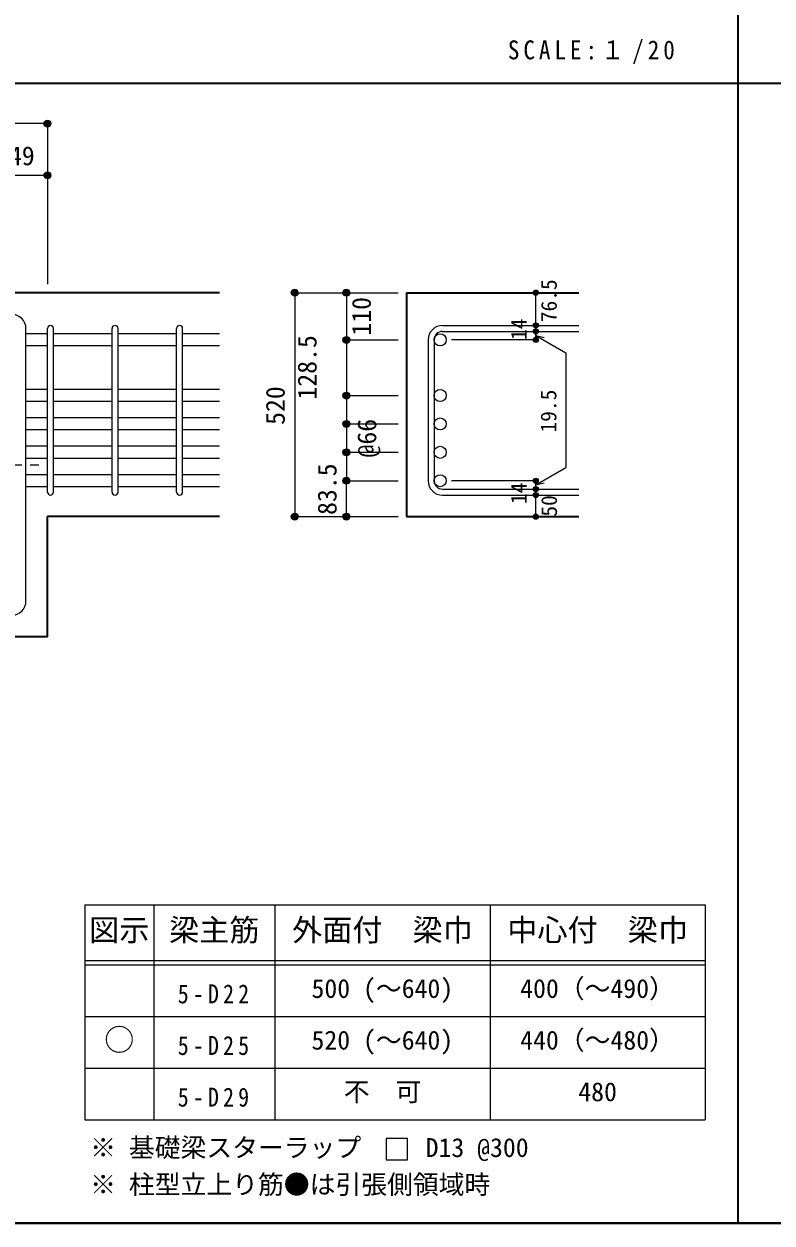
# Model space of a CAD drawing. Units: millimetres at full size, sheet at 1:20; details may follow other scales. Extents: x -3982 to 3969, y -2797 to 2801.
# Drawn here: x -2409 to -670, y -2797 to -10 of the extents above; entities that cross this region are included whole.
import ezdxf
from ezdxf.enums import TextEntityAlignment as Align

# ---------------------------------------------------------------- set-up
doc = ezdxf.new("R2010")
doc.units = ezdxf.units.MM
doc.header["$LTSCALE"] = 20
doc.header["$PDMODE"] = 32
doc.header["$PDSIZE"] = 12
doc.linetypes.add('CHAIN1', pattern=[8, 5, -1, 1, -1])
for name, color, linetype, lineweight in [('6-1_躯体線', 2, 'Continuous', 35), ('6-4_フープ', 7, 'Continuous', 18), ('6-5_梁主筋', 7, 'Continuous', 18), ('6-6_S.T.P.', 7, 'Continuous', 18), ('6-7_文字', 7, 'Continuous', 18), ('6-D_寸法', 4, 'Continuous', 9), ('6-E_枠', 7, 'Continuous', 18), ('F-0_枠', 6, 'Continuous', 40)]:
    doc.layers.add(name, color=color, linetype=linetype, lineweight=lineweight)
doc.styles.add('ＭＳ ゴシック', font='')
doc.styles.get('ＭＳ ゴシック').set_extended_font_data('MS Gothic')

msp = doc.modelspace()

# ---------------------------------------------------------------- linework, layer by layer
at = {"layer": '6-1_躯体線'}
for p, q in [((-1953.87, -634.67), (-3153.87, -634.67)), ((-1519.2, -634.67), (-1119.2, -634.67)), ((-1519.2, -634.67), (-1519.2, -1155.17)), ((-2353.87, -1434.67), (-2353.87, -1155.17)), ((-1953.87, -1155.17), (-2353.87, -1155.17)), ((-1519.2, -1155.17), (-1119.2, -1155.17)), ((-2353.87, -1434.67), (-2538.37, -1434.67))]:
    msp.add_line(p, q, dxfattribs=at)
at = {"layer": '6-4_フープ'}
msp.add_line((-2403.87, -1351.17), (-2403.87, -718.17), dxfattribs=at)
for centre, start, end in [((-2437.37, -718.17), 0, 90), ((-2437.37, -1351.17), 270, 0)]:
    msp.add_arc(centre, 33.5, start, end, dxfattribs=at)
at = {"layer": '6-5_梁主筋'}
for p, q in [((-2353.87, -730.28), (-2403.87, -730.28)), ((-2203.87, -730.28), (-2339.87, -730.28)), ((-2053.87, -730.28), (-2189.87, -730.28)), ((-1953.87, -730.28), (-2039.87, -730.28)), ((-2353.87, -758.28), (-2403.87, -758.28)), ((-2203.87, -758.28), (-2339.87, -758.28)), ((-2053.87, -758.28), (-2189.87, -758.28)), ((-1953.87, -758.28), (-2039.87, -758.28)), ((-2353.87, -859.67), (-2403.87, -859.67)), ((-2203.87, -859.67), (-2339.87, -859.67)), ((-2053.87, -859.67), (-2189.87, -859.67)), ((-1953.87, -859.67), (-2039.87, -859.67)), ((-2353.87, -887.67), (-2403.87, -887.67)), ((-2203.87, -887.67), (-2339.87, -887.67)), ((-2053.87, -887.67), (-2189.87, -887.67)), ((-1953.87, -887.67), (-2039.87, -887.67)), ((-2353.87, -925.67), (-2403.87, -925.67)), ((-2203.87, -925.67), (-2339.87, -925.67)), ((-2053.87, -925.67), (-2189.87, -925.67)), ((-1953.87, -925.67), (-2039.87, -925.67)), ((-2353.87, -953.67), (-2403.87, -953.67)), ((-2203.87, -953.67), (-2339.87, -953.67)), ((-2053.87, -953.67), (-2189.87, -953.67)), ((-1953.87, -953.67), (-2039.87, -953.67)), ((-2353.87, -991.67), (-2403.87, -991.67)), ((-2203.87, -991.67), (-2339.87, -991.67)), ((-2053.87, -991.67), (-2189.87, -991.67)), ((-1953.87, -991.67), (-2039.87, -991.67)), ((-2353.87, -1019.67), (-2403.87, -1019.67)), ((-2203.87, -1019.67), (-2339.87, -1019.67)), ((-2053.87, -1019.67), (-2189.87, -1019.67)), ((-1953.87, -1019.67), (-2039.87, -1019.67)), ((-2353.87, -1057.67), (-2403.87, -1057.67)), ((-2203.87, -1057.67), (-2339.87, -1057.67)), ((-2053.87, -1057.67), (-2189.87, -1057.67)), ((-1953.87, -1057.67), (-2039.87, -1057.67)), ((-2353.87, -1085.67), (-2403.87, -1085.67)), ((-2203.87, -1085.67), (-2339.87, -1085.67)), ((-2053.87, -1085.67), (-2189.87, -1085.67)), ((-1953.87, -1085.67), (-2039.87, -1085.67))]:
    msp.add_line(p, q, dxfattribs=at)
at = {"layer": '6-5_梁主筋', "color": 3, "lineweight": 25}
for centre in [(-1441.2, -744.31), (-1441.2, -873.67), (-1441.2, -939.67), (-1441.2, -1005.67), (-1441.2, -1071.67)]:
    msp.add_circle(centre, 14, dxfattribs=at)
at = {"layer": '6-6_S.T.P.'}
for p, q in [((-2353.87, -1098.17), (-2353.87, -718.17)), ((-2353.87, -1098.17), (-2353.87, -718.17)), ((-2353.87, -1098.17), (-2353.87, -718.17)), ((-2353.87, -1098.17), (-2353.87, -718.17)), ((-2339.87, -1098.17), (-2339.87, -718.17)), ((-2339.87, -1098.17), (-2339.87, -718.17)), ((-2339.87, -1098.17), (-2339.87, -718.17)), ((-2339.87, -1098.17), (-2339.87, -718.17)), ((-2203.87, -1098.17), (-2203.87, -718.17)), ((-2189.87, -1098.17), (-2189.87, -718.17)), ((-2053.87, -1098.17), (-2053.87, -718.17)), ((-2039.87, -1098.17), (-2039.87, -718.17)), ((-1435.7, -710.81), (-1119.2, -710.81)), ((-1469.2, -744.31), (-1469.2, -1071.67)), ((-1455.2, -744.31), (-1455.2, -1071.67)), ((-1435.7, -724.81), (-1119.2, -724.81)), ((-1435.7, -1091.17), (-1119.2, -1091.17)), ((-1435.7, -1105.17), (-1119.2, -1105.17))]:
    msp.add_line(p, q, dxfattribs=at)
for centre, radius, start, end in [((-2346.87, -717.78), 7, 0, 180), ((-2346.87, -717.78), 7, 0, 180), ((-2346.87, -717.78), 7, 0, 180), ((-2346.87, -717.78), 7, 0, 180), ((-2196.87, -717.78), 7, 0, 180), ((-2046.87, -717.78), 7, 0, 180), ((-1435.7, -744.31), 33.5, 90, 180), ((-1435.7, -744.31), 19.5, 90, 180), ((-1435.7, -1071.67), 33.5, 180, 270), ((-1435.7, -1071.67), 19.5, 180, 270), ((-2346.87, -1098.17), 7, 180, 0), ((-2346.87, -1098.17), 7, 180, 0), ((-2346.87, -1098.17), 7, 180, 0), ((-2346.87, -1098.17), 7, 180, 0), ((-2196.87, -1098.17), 7, 180, 0), ((-2046.87, -1098.17), 7, 180, 0)]:
    msp.add_arc(centre, radius, start, end, dxfattribs=at)
at = {"layer": '6-7_文字'}
msp.add_lwpolyline([(-1567.15, -2650.2), (-1517.15, -2650.2), (-1517.15, -2600.2), (-1567.15, -2600.2)], close=True, dxfattribs=at)
at = {"layer": '6-D_寸法'}
for p, q in [((-2353.87, -241.65), (-3153.87, -241.65)), ((-2353.87, -241.65), (-2353.87, -361.65)), ((-2502.87, -361.65), (-2353.87, -361.65)), ((-2353.87, -361.65), (-2353.87, -614.67)), ((-1779.2, -634.67), (-1779.2, -1155.17)), ((-1659.2, -634.67), (-1659.2, -744.31)), ((-1219.2, -710.23), (-1219.2, -634.67)), ((-1219.2, -724.81), (-1219.2, -710.81)), ((-1659.2, -744.31), (-1539.2, -744.31)), ((-1659.2, -744.31), (-1659.2, -873.67)), ((-1219.2, -744.31), (-1415.29, -744.31)), ((-1219.2, -733.98), (-1149.14, -774.43)), ((-1219.2, -733.98), (-1199.88, -739.16)), ((-1149.14, -774.43), (-1149.14, -1040.97)), ((-1659.2, -873.67), (-1539.2, -873.67)), ((-1659.2, -873.67), (-1659.2, -939.67)), ((-1659.2, -939.67), (-1539.2, -939.67)), ((-1659.2, -939.67), (-1659.2, -1005.67)), ((-1659.2, -1005.67), (-1539.2, -1005.67)), ((-1659.2, -1005.67), (-1659.2, -1071.67)), ((-1219.2, -1081.42), (-1149.14, -1040.97)), ((-1659.2, -1071.67), (-1539.2, -1071.67)), ((-1659.2, -1155.17), (-1659.2, -1071.67)), ((-1219.2, -1071.67), (-1415.29, -1071.67)), ((-1219.2, -1091.17), (-1219.2, -1071.67)), ((-1219.2, -1081.42), (-1199.88, -1076.25)), ((-1219.2, -1105.17), (-1219.2, -1091.17)), ((-1219.2, -1155.17), (-1219.2, -1105.17)), ((-1779.2, -1155.17), (-1669.33, -1155.17)), ((-1779.2, -1155.17), (-1659.2, -1155.17)), ((-1659.2, -1155.17), (-1539.2, -1155.17))]:
    msp.add_line(p, q, dxfattribs=at)
at = {"layer": '6-D_寸法', "linetype": 'CHAIN1'}
msp.add_line((-3153.87, -1034.67), (-2353.87, -1034.67), dxfattribs=at)
at = {"layer": '6-D_寸法'}
for points in [[(-1779.2, -634.67), (-1659.2, -634.67), (-1539.2, -634.67)], [(-1219.2, -724.23), (-1219.2, -744.31), (-1219.2, -724.23)]]:
    msp.add_lwpolyline(points, dxfattribs=at)
for centre, radius in [((-2353.87, -241.65), 8), ((-2353.87, -241.65), 7.2), ((-2353.87, -241.65), 6.4), ((-2353.87, -241.65), 5.6), ((-2353.87, -241.65), 4.8), ((-2353.87, -241.65), 4), ((-2353.87, -241.65), 3.2), ((-2353.87, -241.65), 2.4), ((-2353.87, -241.65), 1.6), ((-2353.87, -241.65), 0.8), ((-2353.87, -361.65), 8), ((-2353.87, -361.65), 7.2), ((-2353.87, -361.65), 6.4), ((-2353.87, -361.65), 5.6), ((-2353.87, -361.65), 4.8), ((-2353.87, -361.65), 4), ((-2353.87, -361.65), 3.2), ((-2353.87, -361.65), 2.4), ((-2353.87, -361.65), 1.6), ((-2353.87, -361.65), 0.8), ((-1779.2, -634.67), 8), ((-1779.2, -634.67), 7.2), ((-1779.2, -634.67), 6.4), ((-1779.2, -634.67), 5.6), ((-1779.2, -634.67), 4.8), ((-1779.2, -634.67), 4), ((-1779.2, -634.67), 3.2), ((-1779.2, -634.67), 2.4), ((-1779.2, -634.67), 1.6), ((-1779.2, -634.67), 0.8), ((-1659.2, -634.67), 8), ((-1659.2, -634.67), 7.2), ((-1659.2, -634.67), 6.4), ((-1659.2, -634.67), 5.6), ((-1659.2, -634.67), 4.8), ((-1659.2, -634.67), 4), ((-1659.2, -634.67), 3.2), ((-1659.2, -634.67), 2.4), ((-1659.2, -634.67), 1.6), ((-1659.2, -634.67), 0.8), ((-1219.2, -634.67), 4), ((-1219.2, -634.67), 3.6), ((-1219.2, -634.67), 3.2), ((-1219.2, -634.67), 2.8), ((-1219.2, -634.67), 2.4), ((-1219.2, -634.67), 2), ((-1219.2, -634.67), 1.6), ((-1219.2, -634.67), 1.2), ((-1219.2, -634.67), 0.8), ((-1219.2, -634.67), 0.4), ((-1219.2, -710.81), 4), ((-1219.2, -724.81), 4), ((-1219.2, -710.81), 3.6), ((-1219.2, -724.81), 3.6), ((-1219.2, -710.81), 3.2), ((-1219.2, -724.81), 3.2), ((-1219.2, -710.81), 2.8), ((-1219.2, -724.81), 2.8), ((-1219.2, -710.81), 2.4), ((-1219.2, -724.81), 2.4), ((-1219.2, -710.81), 2), ((-1219.2, -724.81), 2), ((-1219.2, -710.81), 1.6), ((-1219.2, -724.81), 1.6), ((-1219.2, -710.81), 1.2), ((-1219.2, -724.81), 1.2), ((-1219.2, -710.81), 0.8), ((-1219.2, -724.81), 0.8), ((-1219.2, -710.81), 0.4), ((-1219.2, -724.81), 0.4), ((-1659.2, -744.31), 8), ((-1659.2, -744.31), 7.2), ((-1659.2, -744.31), 6.4), ((-1659.2, -744.31), 5.6), ((-1659.2, -744.31), 4.8), ((-1659.2, -744.31), 4), ((-1659.2, -744.31), 3.2), ((-1659.2, -744.31), 2.4), ((-1659.2, -744.31), 1.6), ((-1659.2, -744.31), 0.8), ((-1219.2, -744.31), 4), ((-1219.2, -744.31), 3.6), ((-1219.2, -744.31), 3.2), ((-1219.2, -744.31), 2.8), ((-1219.2, -744.31), 2.4), ((-1219.2, -744.31), 2), ((-1219.2, -744.31), 1.6), ((-1219.2, -744.31), 1.2), ((-1219.2, -744.31), 0.8), ((-1219.2, -744.31), 0.4), ((-1659.2, -873.67), 8), ((-1659.2, -873.67), 7.2), ((-1659.2, -873.67), 6.4), ((-1659.2, -873.67), 5.6), ((-1659.2, -873.67), 4.8), ((-1659.2, -873.67), 4), ((-1659.2, -873.67), 3.2), ((-1659.2, -873.67), 2.4), ((-1659.2, -873.67), 1.6), ((-1659.2, -873.67), 0.8), ((-1659.2, -939.67), 8), ((-1659.2, -939.67), 7.2), ((-1659.2, -939.67), 6.4), ((-1659.2, -939.67), 5.6), ((-1659.2, -939.67), 4.8), ((-1659.2, -939.67), 4), ((-1659.2, -939.67), 3.2), ((-1659.2, -939.67), 2.4), ((-1659.2, -939.67), 1.6), ((-1659.2, -939.67), 0.8), ((-1659.2, -1005.67), 8), ((-1659.2, -1005.67), 7.2), ((-1659.2, -1005.67), 6.4), ((-1659.2, -1005.67), 5.6), ((-1659.2, -1005.67), 4.8), ((-1659.2, -1005.67), 4), ((-1659.2, -1005.67), 3.2), ((-1659.2, -1005.67), 2.4), ((-1659.2, -1005.67), 1.6), ((-1659.2, -1005.67), 0.8), ((-1659.2, -1071.67), 8), ((-1659.2, -1071.67), 7.2), ((-1659.2, -1071.67), 6.4), ((-1659.2, -1071.67), 5.6), ((-1659.2, -1071.67), 4.8), ((-1659.2, -1071.67), 4), ((-1659.2, -1071.67), 3.2), ((-1659.2, -1071.67), 2.4), ((-1659.2, -1071.67), 1.6), ((-1659.2, -1071.67), 0.8), ((-1219.2, -1071.67), 4), ((-1219.2, -1071.67), 3.6), ((-1219.2, -1071.67), 3.2), ((-1219.2, -1071.67), 2.8), ((-1219.2, -1071.67), 2.4), ((-1219.2, -1071.67), 2), ((-1219.2, -1071.67), 1.6), ((-1219.2, -1071.67), 1.2), ((-1219.2, -1071.67), 0.8), ((-1219.2, -1071.67), 0.4), ((-1219.2, -1091.17), 4), ((-1219.2, -1105.17), 4), ((-1219.2, -1091.17), 3.6), ((-1219.2, -1105.17), 3.6), ((-1219.2, -1091.17), 3.2), ((-1219.2, -1105.17), 3.2), ((-1219.2, -1091.17), 2.8), ((-1219.2, -1105.17), 2.8), ((-1219.2, -1091.17), 2.4), ((-1219.2, -1105.17), 2.4), ((-1219.2, -1091.17), 2), ((-1219.2, -1105.17), 2), ((-1219.2, -1091.17), 1.6), ((-1219.2, -1105.17), 1.6), ((-1219.2, -1091.17), 1.2), ((-1219.2, -1105.17), 1.2), ((-1219.2, -1091.17), 0.8), ((-1219.2, -1105.17), 0.8), ((-1219.2, -1091.17), 0.4), ((-1219.2, -1105.17), 0.4), ((-1779.2, -1155.17), 8), ((-1779.2, -1155.17), 7.2), ((-1779.2, -1155.17), 6.4), ((-1779.2, -1155.17), 5.6), ((-1779.2, -1155.17), 4.8), ((-1779.2, -1155.17), 4), ((-1779.2, -1155.17), 3.2), ((-1779.2, -1155.17), 2.4), ((-1779.2, -1155.17), 1.6), ((-1779.2, -1155.17), 0.8), ((-1659.2, -1155.17), 8), ((-1659.2, -1155.17), 7.2), ((-1659.2, -1155.17), 6.4), ((-1659.2, -1155.17), 5.6), ((-1659.2, -1155.17), 4.8), ((-1659.2, -1155.17), 4), ((-1659.2, -1155.17), 3.2), ((-1659.2, -1155.17), 2.4), ((-1659.2, -1155.17), 1.6), ((-1659.2, -1155.17), 0.8), ((-1219.2, -1155.17), 4), ((-1219.2, -1155.17), 3.6), ((-1219.2, -1155.17), 3.2), ((-1219.2, -1155.17), 2.8), ((-1219.2, -1155.17), 2.4), ((-1219.2, -1155.17), 2), ((-1219.2, -1155.17), 1.6), ((-1219.2, -1155.17), 1.2), ((-1219.2, -1155.17), 0.8), ((-1219.2, -1155.17), 0.4)]:
    msp.add_circle(centre, radius, dxfattribs=at)
at = {"layer": '6-D_寸法', "color": 7}
for p in [(-2353.87, -241.65), (-2353.87, -361.65), (-1779.2, -634.67), (-1659.2, -634.67), (-1219.2, -634.67), (-1219.2, -710.81), (-1219.2, -724.81), (-1659.2, -744.31), (-1219.2, -744.31), (-1659.2, -873.67), (-1659.2, -939.67), (-1659.2, -1005.67), (-1659.2, -1071.67), (-1219.2, -1071.67), (-1219.2, -1091.17), (-1219.2, -1105.17), (-1779.2, -1155.17), (-1659.2, -1155.17), (-1219.2, -1155.17)]:
    msp.add_point(p, dxfattribs=at)
at = {"layer": '6-E_枠', "color": 3, "lineweight": 25}
for p, q in [((-2267.02, -2056.95), (-2267.02, -2556.95)), ((-2267.02, -2056.95), (-825.33, -2056.95)), ((-825.33, -2056.95), (-825.33, -2556.95)), ((-2267.02, -2556.95), (-825.33, -2556.95))]:
    msp.add_line(p, q, dxfattribs=at)
at = {"layer": '6-E_枠'}
for p, q in [((-2107.02, -2056.95), (-2107.02, -2556.95)), ((-1825.33, -2056.95), (-1825.33, -2556.95)), ((-1325.33, -2056.95), (-1325.33, -2556.95)), ((-2267.02, -2186.95), (-825.33, -2186.95)), ((-2267.02, -2196.95), (-825.33, -2196.95)), ((-2267.02, -2316.95), (-825.33, -2316.95)), ((-2267.02, -2436.95), (-825.33, -2436.95))]:
    msp.add_line(p, q, dxfattribs=at)
at = {"layer": 'F-0_枠', "color": 2, "lineweight": 35}
for p, q in [((-749.76, 2800.77), (-749.76, -2796.83)), ((-3981.92, -148.03), (2482.4, -148.03))]:
    msp.add_line(p, q, dxfattribs=at)
at = {"layer": 'F-0_枠'}
msp.add_line((3969.4, -2796.83), (-3981.92, -2796.83), dxfattribs=at)

# ---------------------------------------------------------------- texts
at = {"layer": '6-7_文字', "color": 2, "style": 'ＭＳ ゴシック'}
for s, p in [('図示', (-2257.02, -2156.95)), ('梁主筋', (-2071.17, -2156.95)), ('外面付\u3000梁巾', (-1785.33, -2156.95)), ('中心付\u3000梁巾', (-1285.33, -2156.95)), ('○', (-2222.02, -2411.95))]:
    msp.add_text(s, height=51.32, dxfattribs=at).set_placement(p, align=Align.BOTTOM_LEFT)
at = {"layer": '6-7_文字', "style": 'ＭＳ ゴシック'}
for s, p in [('500 (～640)', (-1740.33, -2286.95)), ('400（～490）', (-1255.33, -2286.95)), ('520 (～640)', (-1740.33, -2406.95)), ('440（～480）', (-1255.33, -2406.95)), ('不\u3000可', (-1665.33, -2526.95)), ('480', (-1120.33, -2526.95)), ('※ 基礎梁スターラップ     D13 @300', (-2254.64, -2656.67)), ('※ 柱型立上り筋●は引張側領域時', (-2254.64, -2742.34))]:
    msp.add_text(s, height=43.99, dxfattribs=at).set_placement(p, align=Align.BOTTOM_LEFT)
at = {"layer": '6-7_文字', "color": 2, "insert": (-1283.99, -103.03), "char_height": 43.99, "attachment_point": 7, "style": 'ＭＳ ゴシック'}
msp.add_mtext('\\T1.34;\\W0.9;SCALE:１/20', dxfattribs=at)
at = {"layer": '6-7_文字', "char_height": 43.99, "attachment_point": 7, "style": 'ＭＳ ゴシック'}
for s, insert in [('\\T1.38;\\W0.85;5-D22', (-2051.17, -2286.95)), ('\\T1.38;\\W0.85;5-D25', (-2051.17, -2406.95)), ('\\T1.38;\\W0.85;5-D29', (-2051.17, -2526.95))]:
    msp.add_mtext(s, dxfattribs=dict(at, insert=insert))
at = {"layer": '6-D_寸法', "style": 'ＭＳ ゴシック'}
msp.add_text('149', height=43.99, dxfattribs=at).set_placement((-2473.37, -351.65), align=Align.BOTTOM_LEFT)
for s, height, p in [('76.5', 36.66, (-1159.27, -703.31)), ('110', 43.99, (-1589.2, -734.48)), ('14', 36.66, (-1229.2, -744.7)), ('128.5', 43.99, (-1715.34, -882.99)), ('520', 43.99, (-1789.2, -941.92)), ('19.5', 36.66, (-1160.22, -959.7)), ('@66', 43.99, (-1576.58, -1017.67)), ('83.5', 43.99, (-1668.89, -1151.23)), ('14', 36.66, (-1229.59, -1125.86)), ('50', 36.66, (-1158.87, -1155.11))]:
    msp.add_text(s, height=height, rotation=90, dxfattribs=at).set_placement(p, align=Align.BOTTOM_LEFT)

doc.saveas('drawing.dxf')
